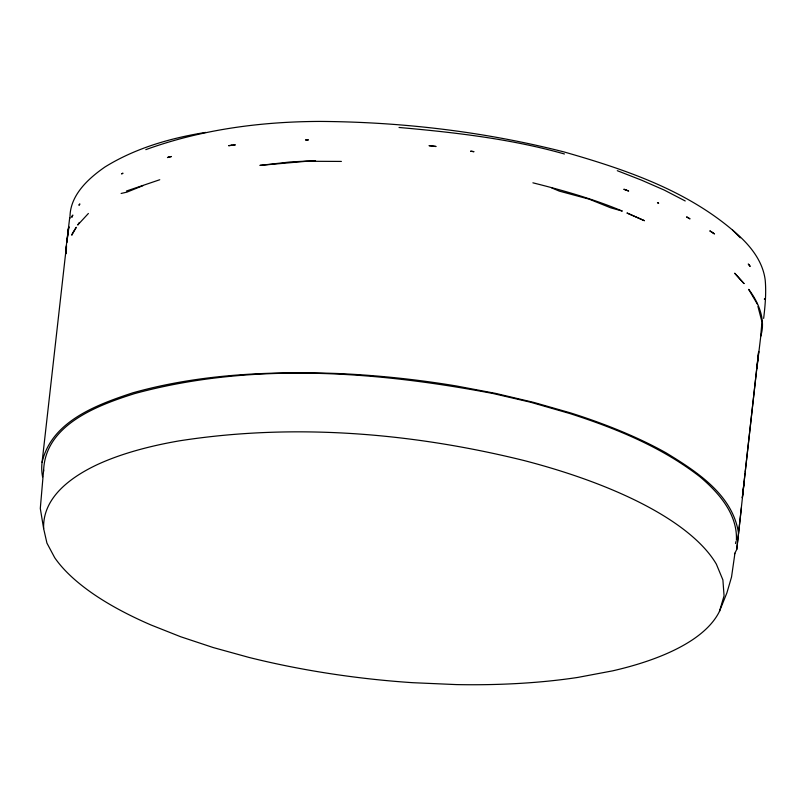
<?xml version="1.0" encoding="UTF-8"?>
<svg xmlns="http://www.w3.org/2000/svg" width="806" height="806" viewBox="0 0 806 806"><rect width="100%" height="100%" fill="white"/><g stroke="black" fill="none" stroke-linecap="round" stroke-linejoin="round"><path stroke-width="1.21" d="M43.635 528.595C42.446 497.151 71.623 476.749 97.012 464.75A343.427 121.958 6.4 0 1 179.184 440.872C293.868 422.969 411.866 432.792 524.172 460.569A342.429 121.605 6.4 0 1 620.388 493.332A338.822 120.316 6.4 0 1 689.392 533.985A343.447 121.958 6.4 0 1 716.373 564.18L722.901 579.927L724.06 595.815L719.446 611.432A338.399 120.165 6.4 0 1 692.314 639.904A346.54 123.056 6.4 0 1 612.58 670.864L577.68 677.443A343.427 121.958 6.4 0 1 456.196 684.586L412.914 682.702A344.605 122.381 6.4 0 1 248.863 657.394L213.288 647.571L180.625 636.73L151.125 625.033A335.719 119.217 6.4 0 1 82.585 586.093A344.696 122.411 6.4 0 1 54.687 557.671L46.939 543.113L43.635 528.595L40.3 508.495L43.605 469.979M43.605 471.298C44.572 424.833 97.597 405.297 134.723 393.57C251.331 361.844 375.485 371.183 492.94 393.499L530.288 402.164L569.62 413.478C615.713 428.268 661.504 446.927 700.021 476.83C718.831 492.798 737.47 513.885 736.422 540.121M745.187 472.094L758.668 351.487L742.306 497.937L745.046 473.334M734.488 553.903L736.744 549.48L744.2 481.696M68.339 228.773L66.858 242.324L68.953 226.738L68.339 229.498M736.744 549.48L741.439 507.548M763.655 318.4C765.166 305.716 766.345 292.941 765.216 280.166C762.849 260.892 749.923 245.155 735.727 232.823C687.407 190.357 624.579 169.21 563.726 151.85C484.174 131.63 402.013 121.948 319.972 121.424C260.953 121.605 201.47 129.454 145.815 149.634M42.587 476.84A354.972 126.048 6.4 0 1 42.073 462.332L66.485 245.709L66.344 253.618M69.719 217.6L66.122 247.23L66.193 253.013M760.955 334.651L756.945 368.05M734.931 553.269L731.536 577.005L726.921 592.803L719.446 611.432M735.485 543.476L736.11 541.239M42.083 462.332C51.513 421.135 96.992 404.662 132.748 392.834C199.193 374.175 268.892 371.113 337.513 373.51A353.794 125.635 6.4 0 1 456.418 385.983L495.549 393.378L533.774 402.406L570.678 412.944A355.124 126.109 6.4 0 1 666.109 452.871C696.727 471.581 732.845 494.813 738.538 533.33M79.32 222.476L77.708 225.025L88.388 213.469M142.984 185.652L126.915 192.14L121.132 193.46M126.461 191.022L159.759 179.738M205.661 132.406C170.55 138.048 135.448 148.103 105.012 166.953C87.935 178.761 69.447 195.767 70.001 218.235M315.539 160.646L290.523 161.935L259.905 165.391L306.512 161.271L341.391 161.422M399.03 127.469C454.665 132.416 510.561 138.763 564.442 153.986M532.897 182.821C563.223 190.407 593.428 198.981 622.292 211.081L610.726 207.827L589.226 199.183L559.283 191.113L551.717 187.899M617.285 170.691L641.566 180.171L664.265 190.085L685.231 200.966M732.634 230.143L740.301 237.79M757.509 304.366L748.683 289.374C758.597 302.19 766.063 320.163 760.673 336.223L761.992 321.997L757.952 306.502M764.531 298.784L764.481 299.369L764.531 298.784M72.127 216.21L71.794 217.308L72.832 215.071L72.127 216.21M72.56 233.146L71.754 235.201L76.278 227.272L72.56 233.146M79.472 204.412L78.938 205.268L79.895 203.978L79.472 204.412M122.311 173.502L121.565 173.905L123.006 173.219L122.311 173.502M169.048 157.049L167.446 157.543L171.426 156.515L169.048 157.049M231.594 145.231L228.642 145.695L235.332 144.868L231.594 145.231M307.056 139.901L305.504 139.972L308.416 139.901L307.056 139.901M389.671 142.068L389.671 142.068M431.462 145.876L429.014 145.654L436.076 146.501L431.462 145.876M472.981 151.508L470.613 151.185L473.999 151.689L472.981 151.508M553.208 167.719L553.208 167.719M626.141 190.025L623.814 189.249L628.67 191.052L626.141 190.025M644.337 220.653L627.128 213.066L644.337 220.653M658.593 203.162L657.495 202.709L658.593 203.162M687.709 217.479L686.551 216.915L690.017 218.879L687.709 217.479M713.038 232.823L709.804 230.859L714.509 233.952L713.038 232.823M743.988 283.541L734.77 273.305L743.988 283.541M749.459 265.305L748.25 264.025L750.164 266.433L749.459 265.305"/></g></svg>
